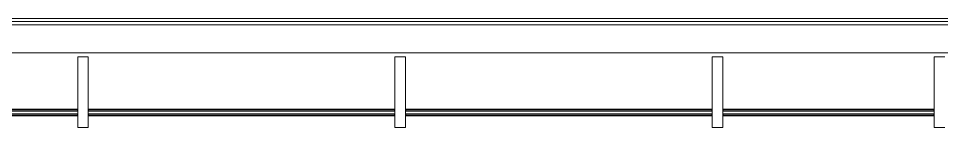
# Model space of a CAD drawing. Header units: millimetres. Extents: x 155920 to 295199, y -4084 to 97293.
# Drawn here: x 170246 to 174610, y 12017 to 12533 of the extents above; entities that cross this region are included whole.
import ezdxf

# ---------------------------------------------------------------- set-up
doc = ezdxf.new("R2010")
doc.units = ezdxf.units.MM
doc.header["$MEASUREMENT"] = 0
for name, color, linetype, lineweight in [('A-GENM', 8, 'CONTINUOUS', 9), ('A-GLAZ-CURT', 7, 'CONTINUOUS', 9), ('A-GLAZ-CWMG', 7, 'CONTINUOUS', 9)]:
    doc.layers.add(name, color=color, linetype=linetype, lineweight=lineweight)

msp = doc.modelspace()

# ---------------------------------------------------------------- hatches: boundary and pattern name
at = {"layer": 'A-GLAZ-CURT'}
h = msp.add_hatch(color=256, dxfattribs=at)
h.paths.add_polyline_path([(170525.8, 12074.8), (170525.8, 12080.8), (169075.8, 12080.8), (169075.8, 12074.8), (169534.9, 12074.8)], flags=0)
h.paths.add_polyline_path([(170525.8, 12096.8), (170525.8, 12102.8), (169075.8, 12102.8), (169075.8, 12096.8), (169534.9, 12096.8)], flags=0)
h = msp.add_hatch(color=256, dxfattribs=at)
h.paths.add_polyline_path([(172025.8, 12074.8), (172025.8, 12080.8), (170575.8, 12080.8), (170575.8, 12074.8), (171034.9, 12074.8)], flags=0)
h.paths.add_polyline_path([(172025.8, 12096.8), (172025.8, 12102.8), (170575.8, 12102.8), (170575.8, 12096.8), (171034.9, 12096.8)], flags=0)
h = msp.add_hatch(color=256, dxfattribs=at)
h.paths.add_polyline_path([(173525.8, 12074.8), (173525.8, 12080.8), (172075.8, 12080.8), (172075.8, 12074.8), (172534.9, 12074.8)], flags=0)
h.paths.add_polyline_path([(173525.8, 12096.8), (173525.8, 12102.8), (172075.8, 12102.8), (172075.8, 12096.8), (172534.9, 12096.8)], flags=0)
h = msp.add_hatch(color=256, dxfattribs=at)
h.paths.add_polyline_path([(174575.8, 12074.8), (174575.8, 12080.8), (173575.8, 12080.8), (173575.8, 12074.8)], flags=0)
h.paths.add_polyline_path([(174575.8, 12096.8), (174575.8, 12102.8), (173575.8, 12102.8), (173575.8, 12096.8)], flags=0)

# ---------------------------------------------------------------- linework, layer by layer
at = {"layer": 'A-GENM'}
for p, q in [((230792.8, 12533.5), (156860.8, 12533.5)), ((230792.8, 12518.5), (156860.8, 12518.5)), ((230792.8, 12518.5), (156860.8, 12518.5)), ((230792.8, 12503.5), (156860.8, 12503.5)), ((230343.7, 12370.2), (157283.1, 12370.2))]:
    msp.add_line(p, q, dxfattribs=at)
at = {"layer": 'A-GLAZ-CURT', "lineweight": 30}
for p, q in [((170525.8, 12102.8), (169075.8, 12102.8)), ((169075.8, 12096.8), (170525.8, 12096.8)), ((170525.8, 12096.8), (170525.8, 12102.8)), ((172025.8, 12102.8), (170575.8, 12102.8)), ((170575.8, 12102.8), (170575.8, 12096.8)), ((170575.8, 12096.8), (172025.8, 12096.8)), ((172025.8, 12096.8), (172025.8, 12102.8)), ((173525.8, 12102.8), (172075.8, 12102.8)), ((172075.8, 12102.8), (172075.8, 12096.8)), ((172075.8, 12096.8), (173525.8, 12096.8)), ((173525.8, 12096.8), (173525.8, 12102.8)), ((174575.8, 12102.8), (173575.8, 12102.8)), ((173575.8, 12102.8), (173575.8, 12096.8)), ((173575.8, 12096.8), (174575.8, 12096.8)), ((174575.8, 12096.8), (174575.8, 12102.8)), ((170525.8, 12080.8), (169075.8, 12080.8)), ((169075.8, 12074.8), (170525.8, 12074.8)), ((170525.8, 12074.8), (170525.8, 12080.8)), ((172025.8, 12080.8), (170575.8, 12080.8)), ((170575.8, 12080.8), (170575.8, 12074.8)), ((170575.8, 12074.8), (172025.8, 12074.8)), ((172025.8, 12074.8), (172025.8, 12080.8)), ((173525.8, 12080.8), (172075.8, 12080.8)), ((172075.8, 12080.8), (172075.8, 12074.8)), ((172075.8, 12074.8), (173525.8, 12074.8)), ((173525.8, 12074.8), (173525.8, 12080.8)), ((174575.8, 12080.8), (173575.8, 12080.8)), ((173575.8, 12080.8), (173575.8, 12074.8)), ((173575.8, 12074.8), (174575.8, 12074.8)), ((174575.8, 12074.8), (174575.8, 12080.8))]:
    msp.add_line(p, q, dxfattribs=at)
at = {"layer": 'A-GLAZ-CWMG', "lineweight": 20, "extrusion": (0, 0, -1)}
for p, q in [((170575.8, 12352.3), (170525.8, 12352.3)), ((170525.8, 12352.3), (170525.8, 12017.3)), ((170575.8, 12017.3), (170575.8, 12352.3)), ((172075.8, 12352.3), (172025.8, 12352.3)), ((172025.8, 12352.3), (172025.8, 12017.3)), ((172075.8, 12017.3), (172075.8, 12352.3)), ((173575.8, 12352.3), (173525.8, 12352.3)), ((173525.8, 12352.3), (173525.8, 12017.3)), ((173575.8, 12017.3), (173575.8, 12352.3)), ((174625.8, 12352.3), (174575.8, 12352.3)), ((174575.8, 12352.3), (174575.8, 12017.3)), ((170525.8, 12017.3), (170575.8, 12017.3)), ((172025.8, 12017.3), (172075.8, 12017.3)), ((173525.8, 12017.3), (173575.8, 12017.3)), ((174575.8, 12017.3), (174625.8, 12017.3))]:
    msp.add_line(p, q, dxfattribs=at)

doc.saveas('drawing.dxf')
